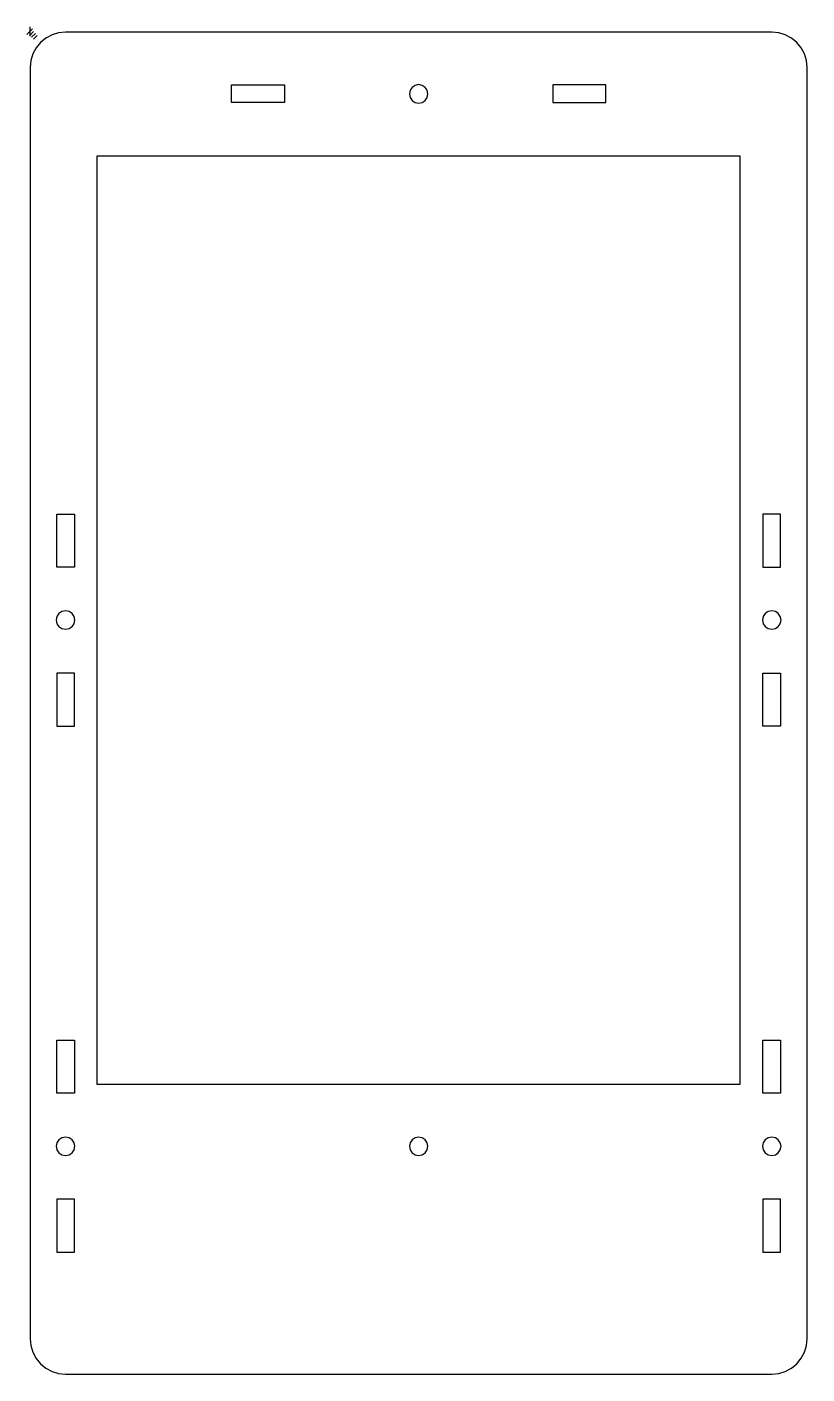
# Model space of a CAD drawing. Extents: x -1 to 220, y 0 to 382.
import ezdxf

# ---------------------------------------------------------------- set-up
doc = ezdxf.new("R2010")
doc.units = 0

msp = doc.modelspace()

# ---------------------------------------------------------------- linework, layer by layer
at = {"layer": 'Layer 1'}
for p, q in [((0, 381.588), (0, 378.942)), ((0.793749, 381.059), (-0.793749, 379.471)), ((1.05833, 380.265), (0, 379.20667)), ((1.5875, 379.736), (0.52917, 378.67767)), ((2.11666, 379.207), (1.05833, 378.14867))]:
    msp.add_line(p, q, dxfattribs=at)
at = {"layer": 'Sketch'}
for p, q in [((4.584127, 378.451384), (3.061066, 377.202571)), ((6.305297, 379.370296), (4.584127, 378.451384)), ((8.172116, 379.937578), (6.305297, 379.370296)), ((10.132127, 380.1315), (8.172116, 379.937578)), ((210.132, 380.132), (10.1321, 380.132)), ((212.092121, 379.938068), (210.13211, 380.13199)), ((213.95894, 379.370786), (212.092121, 379.938068)), ((215.68011, 378.451874), (213.95894, 379.370786)), ((217.203171, 377.203061), (215.68011, 378.451874)), ((0.893341, 373.95834), (0.326059, 372.091521)), ((1.812253, 375.67951), (0.893341, 373.95834)), ((3.061066, 377.202571), (1.812253, 375.67951)), ((218.451984, 375.68), (217.203171, 377.203061)), ((219.370896, 373.95883), (218.451984, 375.68)), ((219.938178, 372.092011), (219.370896, 373.95883)), ((0.326059, 372.091521), (0.132137, 370.13151)), ((0.132147, 370.132), (0.132147, 10.1335)), ((220.1321, 370.132), (219.938178, 372.092011)), ((220.132, 10.1335), (220.132, 370.132)), ((57.1321, 365.23209), (72.1321, 365.232)), ((57.1321, 360.23191), (57.1321, 365.232)), ((72.1321, 365.23209), (72.1321, 360.232)), ((107.714768, 363.652423), (107.50701, 362.6323)), ((107.50701, 362.6323), (107.714768, 361.612177)), ((108.277662, 364.485142), (107.714768, 363.652423)), ((109.111479, 365.04641), (108.277662, 364.485142)), ((110.132005, 365.252177), (109.111479, 365.04641)), ((111.152531, 365.04641), (110.132005, 365.252177)), ((111.986348, 364.485142), (111.152531, 365.04641)), ((112.549242, 363.652423), (111.986348, 364.485142)), ((112.757, 362.6323), (112.549242, 363.652423)), ((112.549242, 361.612177), (112.757, 362.6323)), ((112.757, 362.6323), (112.757, 362.6323)), ((148.132, 365.23209), (148.132, 360.232)), ((163.132, 365.23209), (148.132, 365.232)), ((163.1321, 360.232), (163.132, 365.232)), ((72.1321, 360.23191), (57.1321, 360.232)), ((107.714768, 361.612177), (108.277662, 360.779458)), ((108.277662, 360.779458), (109.111479, 360.21819)), ((109.111479, 360.21819), (110.132005, 360.012423)), ((110.132005, 360.012423), (111.152531, 360.21819)), ((111.152531, 360.21819), (111.986348, 360.779458)), ((111.986348, 360.779458), (112.549242, 361.612177)), ((148.132, 360.23191), (163.132, 360.232)), ((19.132, 345.1314), (201.132, 345.132)), ((19.1321, 82.1324), (19.1321, 345.132)), ((201.1321, 345.1314), (201.132, 82.1324)), ((7.63201, 228.6317), (7.63202, 243.632)), ((7.63201, 243.632), (12.6321, 243.632)), ((12.63211, 243.632), (12.6321, 228.632)), ((207.63191, 243.632), (207.632, 228.632)), ((212.63209, 243.632), (207.632, 243.632)), ((212.63209, 228.6317), (212.632, 243.632)), ((12.63211, 228.632), (7.63202, 228.632)), ((207.63191, 228.632), (212.632, 228.632)), ((7.714868, 214.652123), (7.50711, 213.632)), ((7.50711, 213.632), (7.714868, 212.611877)), ((8.277762, 215.484842), (7.714868, 214.652123)), ((9.111579, 216.04611), (8.277762, 215.484842)), ((10.132105, 216.251877), (9.111579, 216.04611)), ((11.152631, 216.04611), (10.132105, 216.251877)), ((11.986448, 215.484842), (11.152631, 216.04611)), ((12.549342, 214.652123), (11.986448, 215.484842)), ((12.7571, 213.632), (12.549342, 214.652123)), ((12.549342, 212.611877), (12.7571, 213.632)), ((12.7571, 213.632), (12.7571, 213.632)), ((207.714868, 214.652123), (207.50711, 213.632)), ((207.50711, 213.632), (207.714868, 212.611877)), ((208.277762, 215.484842), (207.714868, 214.652123)), ((209.111579, 216.04611), (208.277762, 215.484842)), ((210.132105, 216.251877), (209.111579, 216.04611)), ((211.152631, 216.04611), (210.132105, 216.251877)), ((211.986448, 215.484842), (211.152631, 216.04611)), ((212.549342, 214.652123), (211.986448, 215.484842)), ((212.7571, 213.632), (212.549342, 214.652123)), ((212.549342, 212.611877), (212.7571, 213.632)), ((212.7571, 213.632), (212.7571, 213.632)), ((7.714868, 212.611877), (8.277762, 211.779158)), ((8.277762, 211.779158), (9.111579, 211.21789)), ((9.111579, 211.21789), (10.132105, 211.012123)), ((10.132105, 211.012123), (11.152631, 211.21789)), ((11.152631, 211.21789), (11.986448, 211.779158)), ((11.986448, 211.779158), (12.549342, 212.611877)), ((207.714868, 212.611877), (208.277762, 211.779158)), ((208.277762, 211.779158), (209.111579, 211.21789)), ((209.111579, 211.21789), (210.132105, 211.012123)), ((210.132105, 211.012123), (211.152631, 211.21789)), ((211.152631, 211.21789), (211.986448, 211.779158)), ((211.986448, 211.779158), (212.549342, 212.611877)), ((7.632, 198.6323), (7.63202, 183.632)), ((12.63211, 198.632), (7.63202, 198.632)), ((12.63211, 183.632), (12.6321, 198.632)), ((207.63191, 198.632), (212.632, 198.632)), ((207.63191, 183.632), (207.632, 198.632)), ((212.632, 198.632), (212.632, 183.632)), ((7.63201, 183.632), (12.6321, 183.632)), ((212.63209, 183.632), (207.632, 183.632)), ((7.63201, 79.6323), (7.63202, 94.6323)), ((7.63201, 94.6323), (12.6321, 94.6323)), ((12.63211, 94.6323), (12.6321, 79.6323)), ((207.63191, 94.6323), (212.632, 94.6323)), ((207.632, 79.6323), (207.632, 94.6323)), ((212.63209, 94.6323), (212.632, 79.6323)), ((201.1321, 82.133), (19.1321, 82.1324)), ((12.63211, 79.6323), (7.63202, 79.6323)), ((212.63209, 79.6323), (207.632, 79.6323)), ((7.714883, 65.652323), (7.507125, 64.6322)), ((8.277777, 66.485042), (7.714883, 65.652323)), ((9.111594, 67.04631), (8.277777, 66.485042)), ((10.13212, 67.252077), (9.111594, 67.04631)), ((11.152646, 67.04631), (10.13212, 67.252077)), ((11.986463, 66.485042), (11.152646, 67.04631)), ((12.549357, 65.652323), (11.986463, 66.485042)), ((12.757115, 64.6322), (12.549357, 65.652323)), ((107.714768, 65.652423), (107.50701, 64.6323)), ((108.277662, 66.485142), (107.714768, 65.652423)), ((109.111479, 67.04641), (108.277662, 66.485142)), ((110.132005, 67.252177), (109.111479, 67.04641)), ((111.152531, 67.04641), (110.132005, 67.252177)), ((111.986348, 66.485142), (111.152531, 67.04641)), ((112.549242, 65.652423), (111.986348, 66.485142)), ((112.757, 64.6323), (112.549242, 65.652423)), ((207.714656, 65.652323), (207.506898, 64.6322)), ((208.27755, 66.485042), (207.714656, 65.652323)), ((209.111367, 67.04631), (208.27755, 66.485042)), ((210.131893, 67.252077), (209.111367, 67.04631)), ((211.152419, 67.04631), (210.131893, 67.252077)), ((211.986236, 66.485042), (211.152419, 67.04631)), ((212.54913, 65.652323), (211.986236, 66.485042)), ((212.756888, 64.6322), (212.54913, 65.652323)), ((7.507125, 64.6322), (7.714883, 63.612077)), ((7.714883, 63.612077), (8.277777, 62.779358)), ((8.277777, 62.779358), (9.111594, 62.21809)), ((9.111594, 62.21809), (10.13212, 62.012323)), ((10.13212, 62.012323), (11.152646, 62.21809)), ((11.152646, 62.21809), (11.986463, 62.779358)), ((11.986463, 62.779358), (12.549357, 63.612077)), ((12.549357, 63.612077), (12.757115, 64.6322)), ((12.757115, 64.6322), (12.757115, 64.6322)), ((107.50701, 64.6323), (107.714768, 63.612177)), ((107.714768, 63.612177), (108.277662, 62.779458)), ((108.277662, 62.779458), (109.111479, 62.21819)), ((109.111479, 62.21819), (110.132005, 62.012423)), ((110.132005, 62.012423), (111.152531, 62.21819)), ((111.152531, 62.21819), (111.986348, 62.779458)), ((111.986348, 62.779458), (112.549242, 63.612177)), ((112.549242, 63.612177), (112.757, 64.6323)), ((112.757, 64.6323), (112.757, 64.6323)), ((207.506898, 64.6322), (207.714656, 63.612077)), ((207.714656, 63.612077), (208.27755, 62.779358)), ((208.27755, 62.779358), (209.111367, 62.21809)), ((209.111367, 62.21809), (210.131893, 62.012323)), ((210.131893, 62.012323), (211.152419, 62.21809)), ((211.152419, 62.21809), (211.986236, 62.779358)), ((211.986236, 62.779358), (212.54913, 63.612077)), ((212.54913, 63.612077), (212.756888, 64.6322)), ((212.756888, 64.6322), (212.756888, 64.6322)), ((7.63202, 49.6323), (7.63202, 34.6323)), ((12.63211, 49.6323), (7.63202, 49.6323)), ((12.63211, 34.6323), (12.6321, 49.6323)), ((207.632, 49.6323), (207.632, 34.6323)), ((212.63209, 49.6323), (207.632, 49.6323)), ((212.63209, 34.6323), (212.632, 49.6323)), ((7.63201, 34.6323), (12.6321, 34.6323)), ((207.63191, 34.6323), (212.632, 34.6323)), ((0.132, 10.132391), (0.325922, 8.17238)), ((0.325922, 8.17238), (0.893204, 6.305561)), ((219.370776, 6.30616), (219.938058, 8.172979)), ((219.938058, 8.172979), (220.13198, 10.13299)), ((0.893204, 6.305561), (1.812116, 4.584391)), ((1.812116, 4.584391), (3.060929, 3.06133)), ((217.203051, 3.061929), (218.451864, 4.58499)), ((218.451864, 4.58499), (219.370776, 6.30616)), ((3.060929, 3.06133), (4.58399, 1.812517)), ((4.58399, 1.812517), (6.30516, 0.893605)), ((6.30516, 0.893605), (8.171979, 0.326323)), ((8.171979, 0.326323), (10.13199, 0.132401)), ((10.1321, 0.132291), (210.132, 0.132291)), ((210.13199, 0.133), (212.092001, 0.326922)), ((212.092001, 0.326922), (213.95882, 0.894204)), ((213.95882, 0.894204), (215.67999, 1.813116)), ((215.67999, 1.813116), (217.203051, 3.061929))]:
    msp.add_line(p, q, dxfattribs=at)

doc.saveas('drawing.dxf')
